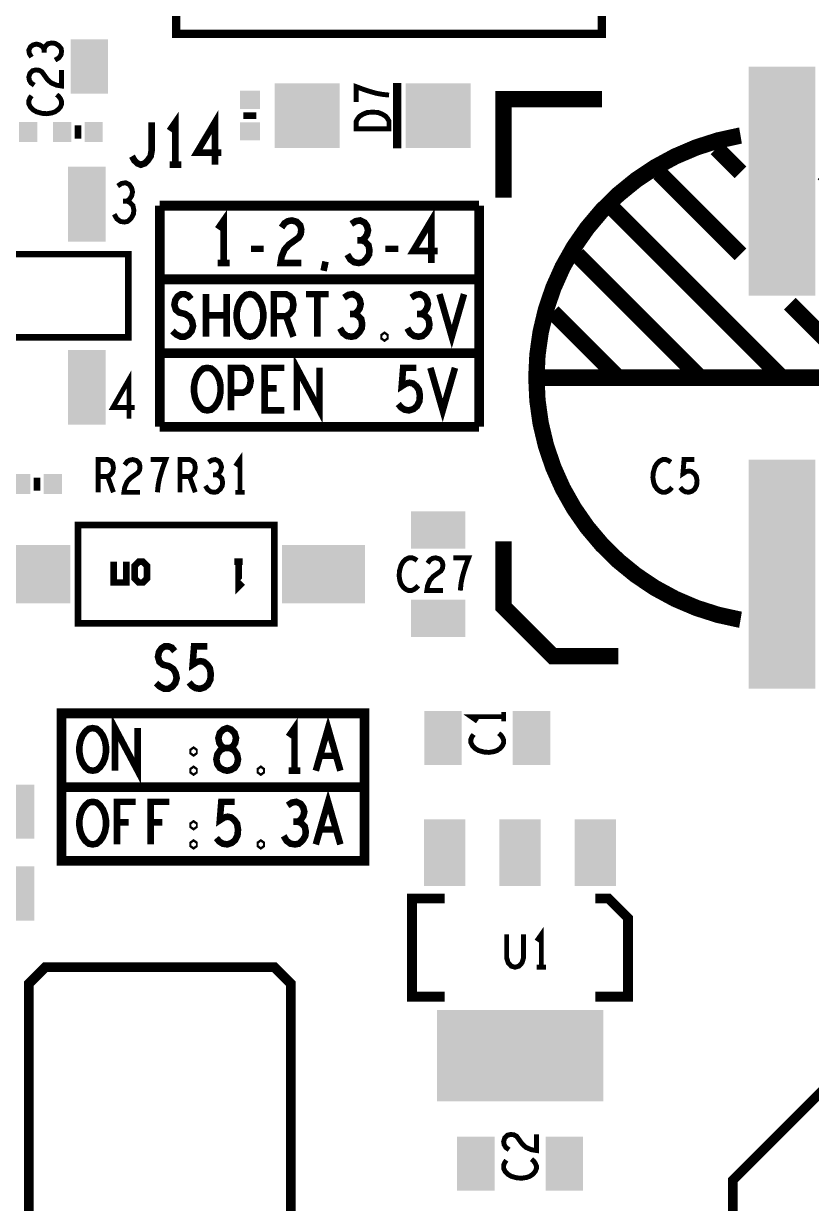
# Model space of a CAD drawing. Extents: x -15 to 124, y -144 to 129.
# Drawn here: x 57.84 to 81.9, y 36.79 to 72.81 of the extents above; entities that cross this region are included whole.
import ezdxf

# ---------------------------------------------------------------- set-up
doc = ezdxf.new("R2010")
doc.units = 0
doc.layers.get('0').update_dxf_attribs({"linetype": 'CONTINUOUS'})
for name, color, linetype in [('BOARD_ART', 7, 'CONTINUOUS'), ('PASTETOP_ART', 6, 'CONTINUOUS'), ('SILK_TOP_ART', 1, 'CONTINUOUS')]:
    doc.layers.add(name, color=color, linetype=linetype)

# ---------------------------------------------------------------- blocks, each defined once
blk = doc.blocks.new('RECTANGLE_66')
blk.add_solid([(2.54, 1.397), (2.54, -1.397), (-2.54, 1.397), (-2.54, -1.397)])
blk = doc.blocks.new('RECTANGLE_46')
blk.add_solid([(0.635, 1.016), (0.635, -1.016), (-0.635, 1.016), (-0.635, -1.016)])
blk = doc.blocks.new('RECTANGLE_62')
blk.add_solid([(1.016, 3.4925), (1.016, -3.4925), (-1.016, 3.4925), (-1.016, -3.4925)])
blk = doc.blocks.new('RECTANGLE_44')
blk.add_solid([(0.8255, 0.5715), (0.8255, -0.5715), (-0.8255, 0.5715), (-0.8255, -0.5715)])
blk = doc.blocks.new('RECTANGLE_47')
blk.add_solid([(0.5715, 0.8255), (0.5715, -0.8255), (-0.5715, 0.8255), (-0.5715, -0.8255)])
blk = doc.blocks.new('RECTANGLE_73')
blk.add_solid([(0.3048, 0.2794), (0.3048, -0.2794), (-0.3048, 0.2794), (-0.3048, -0.2794)])
blk = doc.blocks.new('RECTANGLE_74')
blk.add_solid([(0.2794, 0.3048), (0.2794, -0.3048), (-0.2794, 0.3048), (-0.2794, -0.3048)])
blk = doc.blocks.new('RECTANGLE_63')
blk.add_solid([(1.27, 0.889), (1.27, -0.889), (-1.27, 0.889), (-1.27, -0.889)])
blk = doc.blocks.new('RECTANGLE_56')
blk.add_solid([(0.5715, 1.143), (0.5715, -1.143), (-0.5715, 1.143), (-0.5715, -1.143)])
blk = doc.blocks.new('SQUARE_72')
blk.add_solid([(0.9906, 0.9906), (0.9906, -0.9906), (-0.9906, 0.9906), (-0.9906, -0.9906)])

msp = doc.modelspace()

# ---------------------------------------------------------------- linework, layer by layer
at = {"layer": 'BOARD_ART', "const_width": 0.3}
msp.add_lwpolyline([(58.5, 44), (58, 43.5), (58, 36.5), (58.5, 36), (65.5, 36), (66, 36.5), (66, 43.5), (65.5, 44), (58.5, 44)], dxfattribs=at)
at = {"layer": 'SILK_TOP_ART'}
for points, const_width in [([(62.5, 72.5), (62.5, 101.5), (75.5, 101.5), (75.5, 72.5), (62.5, 72.5)], 0.254), ([(58.4667, 72.0317), (58.4167, 72.1017), (58.3334, 72.16), (58.2333, 72.1833), (58.1333, 72.16), (58.05, 72.1017), (58, 71.9967), (58.0167, 71.8917), (58.0833, 71.7867)], 0.15), ([(58.8, 71.6933), (58.9167, 71.7633), (58.9833, 71.8567), (59, 71.9617), (58.9833, 72.055), (58.9, 72.1483), (58.8, 72.2067), (58.7, 72.2183), (58.5834, 72.195), (58.5, 72.1133), (58.4667, 72.0317), (58.4667, 71.9267)], 0.15), ([(58.1667, 70.9283), (58.0667, 70.9983), (58.0167, 71.08), (58, 71.1733), (58.0333, 71.29), (58.1167, 71.3717), (58.2167, 71.395), (58.3167, 71.3833), (58.4, 71.3367), (58.5667, 71.1033), (58.6833, 70.9983), (58.85, 70.9283), (59, 70.905), (59, 71.395)], 0.15), ([(69, 70.6267), (68.7833, 70.65), (68.6, 70.685), (68.4333, 70.7317), (68.25, 70.79), (68, 70.8833), (68, 70.4167)], 0.15), ([(69.25, 71), (69.25, 69)], 0.25), ([(58.0833, 70.6067), (58.0333, 70.5367), (58, 70.455), (58, 70.3617), (58.05, 70.2567), (58.1333, 70.175), (58.2333, 70.1167), (58.4, 70.07), (58.55, 70.0583), (58.7, 70.0817), (58.8, 70.1167), (58.9, 70.1867), (58.9667, 70.2683), (59, 70.35), (59, 70.4317), (58.9667, 70.5133), (58.9167, 70.5833), (58.85, 70.6417)], 0.15), ([(72.5, 67.5), (72.5, 70.5), (75.5, 70.5)], 0.5), ([(61.15, 68.76), (61.225, 68.63), (61.315, 68.5433), (61.42, 68.5), (61.54, 68.5433), (61.63, 68.63), (61.72, 68.76), (61.75, 68.9333), (61.75, 69.8)], 0.2), ([(62.477, 68.5), (62.477, 69.8), (62.297, 69.54)], 0.2), ([(63.684, 68.5), (63.684, 69.8), (63.129, 68.8683), (63.879, 68.8683)], 0.2), ([(64.95, 70), (64.55, 70)], 0.2032), ([(69, 69.5933), (68, 69.5933), (68, 69.8267), (68.05, 69.92), (68.1167, 69.99), (68.2167, 70.0483), (68.3334, 70.095), (68.5, 70.1067), (68.6667, 70.095), (68.7833, 70.0483), (68.8834, 69.99), (68.95, 69.92), (69, 69.8267), (69, 69.5933)], 0.15), ([(59.5, 69.7), (59.5, 69.3)], 0.2032), ([(79.7341, 68.2659), (79, 69)], 0.5), ([(62.297, 68.5), (62.657, 68.5)], 0.2), ([(73.5, 62), (88.5, 62), (82.2659, 68.2341)], 0.5), ([(79.7341, 65.7659), (77.25, 68.25)], 0.5), ([(60.9933, 67.39), (61.0733, 67.45), (61.14, 67.55), (61.1667, 67.67), (61.14, 67.79), (61.0733, 67.89), (60.9533, 67.95), (60.8333, 67.93), (60.7133, 67.85)], 0.15), ([(60.6067, 66.99), (60.6867, 66.85), (60.7933, 66.77), (60.9133, 66.75), (61.02, 66.77), (61.1267, 66.87), (61.1933, 66.99), (61.2067, 67.11), (61.18, 67.25), (61.0867, 67.35), (60.9933, 67.39), (60.8733, 67.39)], 0.15), ([(62, 67.25), (62, 60.5)], 0.3), ([(62, 67.25), (71.75, 67.25)], 0.3), ([(71.75, 67.25), (71.75, 60.5)], 0.3), ([(81.5, 62), (81, 62), (75.75, 67.25)], 0.5), ([(63.95, 65.5), (63.95, 66.8), (63.77, 66.54)], 0.2), ([(70.292, 65.5), (70.292, 66.8), (69.737, 65.8683), (70.487, 65.8683)], 0.2), ([(65.719, 66.5833), (65.809, 66.7133), (65.914, 66.7783), (66.034, 66.8), (66.184, 66.7567), (66.289, 66.6483), (66.319, 66.5184), (66.304, 66.3883), (66.244, 66.28), (65.944, 66.0633), (65.809, 65.9117), (65.719, 65.695), (65.689, 65.5), (66.319, 65.5)], 0.2), ([(68.163, 66.1933), (68.253, 66.2583), (68.328, 66.3666), (68.358, 66.4967), (68.328, 66.6267), (68.253, 66.735), (68.118, 66.8), (67.983, 66.7783), (67.848, 66.6917)], 0.2), ([(67.728, 65.76), (67.818, 65.6083), (67.938, 65.5217), (68.073, 65.5), (68.193, 65.5217), (68.313, 65.63), (68.388, 65.76), (68.403, 65.89), (68.373, 66.0416), (68.268, 66.15), (68.163, 66.1933), (68.028, 66.1933)], 0.2), ([(64.782, 65.9333), (65.172, 65.9333)], 0.2), ([(68.89, 65.9333), (69.28, 65.9333)], 0.2), ([(79, 62), (78.5, 62), (74.75, 65.75)], 0.5), ([(61.04, 63.23), (61.04, 65.77), (55.96, 65.77), (55.96, 63.23), (61.04, 63.23)], 0.2032), ([(63.77, 65.5), (64.13, 65.5)], 0.2), ([(67.001, 65.2617), (67.061, 65.5433)], 0.2), ([(62, 65), (71.75, 65)], 0.3), ([(62.385, 63.4233), (62.505, 63.315), (62.64, 63.25), (62.76, 63.25), (62.88, 63.315), (62.97, 63.4233), (63.015, 63.575), (62.985, 63.7266), (62.91, 63.8567), (62.775, 63.9433), (62.595, 63.9867), (62.49, 64.0733), (62.445, 64.225), (62.475, 64.3767), (62.55, 64.485), (62.655, 64.55), (62.76, 64.55), (62.865, 64.5067), (62.955, 64.3983)], 0.2), ([(63.412, 63.25), (63.412, 64.55)], 0.2), ([(64.042, 64.55), (64.042, 63.25)], 0.2), ([(64.754, 63.25), (64.634, 63.2717), (64.529, 63.3583), (64.439, 63.4883), (64.379, 63.64), (64.349, 63.8133), (64.349, 63.9867), (64.379, 64.16), (64.439, 64.3117), (64.529, 64.4417), (64.634, 64.5283), (64.754, 64.55), (64.874, 64.5283), (64.979, 64.4417), (65.069, 64.3117), (65.129, 64.16), (65.159, 63.9867), (65.159, 63.8133), (65.129, 63.64), (65.069, 63.4883), (64.979, 63.3583), (64.874, 63.2717), (64.754, 63.25)], 0.2), ([(65.481, 63.25), (65.481, 64.55), (65.856, 64.55), (65.976, 64.485), (66.051, 64.3983), (66.081, 64.225), (66.051, 64.0517), (65.961, 63.9433), (65.856, 63.8783), (65.481, 63.8783)], 0.2), ([(66.463, 64.55), (67.153, 64.55)], 0.2), ([(66.808, 64.55), (66.808, 63.25)], 0.2), ([(67.94, 63.9433), (68.03, 64.0083), (68.105, 64.1166), (68.135, 64.2467), (68.105, 64.3767), (68.03, 64.485), (67.895, 64.55), (67.76, 64.5283), (67.625, 64.4417)], 0.2), ([(69.994, 63.9433), (70.084, 64.0083), (70.159, 64.1166), (70.189, 64.2467), (70.159, 64.3767), (70.084, 64.485), (69.949, 64.55), (69.814, 64.5283), (69.679, 64.4417)], 0.2), ([(70.541, 64.55), (70.916, 63.25), (71.291, 64.55)], 0.2), ([(83.5, 62), (81.2424, 64.2576)], 0.5), ([(76, 62), (74, 64)], 0.5), ([(64.042, 63.9), (63.412, 63.9)], 0.2), ([(65.856, 63.8783), (66.081, 63.25)], 0.2), ([(67.505, 63.51), (67.595, 63.3583), (67.715, 63.2717), (67.85, 63.25), (67.97, 63.2717), (68.09, 63.38), (68.165, 63.51), (68.18, 63.64), (68.15, 63.7916), (68.045, 63.9), (67.94, 63.9433), (67.805, 63.9433)], 0.2), ([(69.559, 63.51), (69.649, 63.3583), (69.769, 63.2717), (69.904, 63.25), (70.024, 63.2717), (70.144, 63.38), (70.219, 63.51), (70.234, 63.64), (70.204, 63.7916), (70.099, 63.9), (69.994, 63.9433), (69.859, 63.9433)], 0.2), ([(68.862, 63.2067), (68.832, 63.2283), (68.832, 63.2717), (68.862, 63.2933), (68.892, 63.2717), (68.892, 63.2283), (68.862, 63.2067)], 0.2), ([(62, 62.75), (71.75, 62.75)], 0.3), ([(66.186, 61), (66.186, 62.3), (66.876, 61), (66.876, 62.3)], 0.2), ([(63.45, 61), (63.33, 61.0217), (63.225, 61.1083), (63.135, 61.2383), (63.075, 61.39), (63.045, 61.5633), (63.045, 61.7367), (63.075, 61.91), (63.135, 62.0617), (63.225, 62.1917), (63.33, 62.2783), (63.45, 62.3), (63.57, 62.2783), (63.675, 62.1917), (63.765, 62.0617), (63.825, 61.91), (63.855, 61.7367), (63.855, 61.5633), (63.825, 61.39), (63.765, 61.2383), (63.675, 61.1083), (63.57, 61.0217), (63.45, 61)], 0.2), ([(64.177, 61), (64.177, 62.3), (64.537, 62.3), (64.657, 62.235), (64.747, 62.0833), (64.777, 61.91), (64.747, 61.7367), (64.672, 61.6067), (64.537, 61.5416), (64.177, 61.5416)], 0.2), ([(65.804, 61), (65.204, 61), (65.204, 62.3), (65.804, 62.3)], 0.2), ([(69.282, 61.195), (69.372, 61.0866), (69.477, 61.0217), (69.612, 61), (69.747, 61.0433), (69.852, 61.13), (69.927, 61.2816), (69.942, 61.455), (69.912, 61.6283), (69.837, 61.7367), (69.732, 61.8233), (69.627, 61.845), (69.522, 61.8233), (69.387, 61.7367), (69.432, 62.3), (69.837, 62.3)], 0.2), ([(70.264, 62.3), (70.639, 61), (71.014, 62.3)], 0.2), ([(61.06, 60.75), (61.06, 61.95), (60.5667, 61.09), (61.2333, 61.09)], 0.15), ([(65.564, 61.6717), (65.204, 61.6717)], 0.2), ([(62, 60.5), (71.75, 60.5)], 0.3), ([(60.1167, 58.5), (60.1167, 59.5), (60.4083, 59.5), (60.5017, 59.45), (60.56, 59.3833), (60.5833, 59.25), (60.56, 59.1167), (60.49, 59.0333), (60.4083, 58.9833), (60.1167, 58.9833)], 0.15), ([(60.9283, 59.3333), (60.9983, 59.4333), (61.08, 59.4833), (61.1733, 59.5), (61.29, 59.4667), (61.3717, 59.3833), (61.395, 59.2833), (61.3833, 59.1833), (61.3367, 59.1), (61.1033, 58.9333), (60.9983, 58.8167), (60.9283, 58.65), (60.905, 58.5), (61.395, 58.5)], 0.15), ([(61.9267, 58.5), (61.95, 58.7167), (61.985, 58.9), (62.0317, 59.0667), (62.09, 59.25), (62.1833, 59.5), (61.7167, 59.5)], 0.15), ([(62.6167, 58.5), (62.6167, 59.5), (62.9083, 59.5), (63.0017, 59.45), (63.06, 59.3833), (63.0833, 59.25), (63.06, 59.1167), (62.99, 59.0333), (62.9083, 58.9833), (62.6167, 58.9833)], 0.15), ([(63.7317, 59.0333), (63.8017, 59.0833), (63.86, 59.1666), (63.8833, 59.2667), (63.86, 59.3667), (63.8017, 59.45), (63.6967, 59.5), (63.5917, 59.4833), (63.4867, 59.4167)], 0.15), ([(64.45, 58.5), (64.45, 59.5), (64.31, 59.3)], 0.15), ([(77.6067, 59.4167), (77.5367, 59.4667), (77.455, 59.5), (77.3617, 59.5), (77.2567, 59.45), (77.175, 59.3667), (77.1167, 59.2667), (77.07, 59.1), (77.0583, 58.95), (77.0817, 58.8), (77.1167, 58.7), (77.1867, 58.6), (77.2683, 58.5333), (77.35, 58.5), (77.4317, 58.5), (77.5133, 58.5333), (77.5833, 58.5833), (77.6417, 58.65)], 0.15), ([(77.8933, 58.65), (77.9633, 58.5667), (78.045, 58.5167), (78.15, 58.5), (78.255, 58.5333), (78.3367, 58.6), (78.395, 58.7167), (78.4067, 58.85), (78.3833, 58.9833), (78.325, 59.0667), (78.2433, 59.1333), (78.1617, 59.15), (78.08, 59.1333), (77.975, 59.0667), (78.01, 59.5), (78.325, 59.5)], 0.15), ([(63.3933, 58.7), (63.4633, 58.5833), (63.5567, 58.5167), (63.6617, 58.5), (63.755, 58.5167), (63.8483, 58.6), (63.9067, 58.7), (63.9183, 58.8), (63.895, 58.9166), (63.8133, 59), (63.7317, 59.0333), (63.6267, 59.0333)], 0.15), ([(58.25, 58.55), (58.25, 58.95)], 0.2032), ([(60.4083, 58.9833), (60.5833, 58.5)], 0.15), ([(62.9083, 58.9833), (63.0833, 58.5)], 0.15), ([(64.31, 58.5), (64.59, 58.5)], 0.15), ([(65.5, 54.5), (65.5, 57.5), (59.5, 57.5), (59.5, 54.5), (65.5, 54.5)], 0.203), ([(72.5, 57), (72.5, 55), (74, 53.5), (76, 53.5)], 0.5), ([(69.8567, 56.4167), (69.7867, 56.4667), (69.705, 56.5), (69.6117, 56.5), (69.5067, 56.45), (69.425, 56.3667), (69.3667, 56.2667), (69.32, 56.1), (69.3083, 55.95), (69.3317, 55.8), (69.3667, 55.7), (69.4367, 55.6), (69.5183, 55.5333), (69.6, 55.5), (69.6817, 55.5), (69.7633, 55.5333), (69.8333, 55.5833), (69.8917, 55.65)], 0.15), ([(70.1783, 56.3333), (70.2483, 56.4333), (70.33, 56.4833), (70.4233, 56.5), (70.54, 56.4667), (70.6217, 56.3833), (70.645, 56.2833), (70.6333, 56.1833), (70.5867, 56.1), (70.3533, 55.9333), (70.2483, 55.8167), (70.1783, 55.65), (70.155, 55.5), (70.645, 55.5)], 0.15), ([(71.1767, 55.5), (71.2, 55.7167), (71.235, 55.9), (71.2817, 56.0667), (71.34, 56.25), (71.4333, 56.5), (70.9667, 56.5)], 0.15), ([(60.976, 56.381), (60.976, 55.746), (60.595, 55.746), (60.595, 56.381)], 0.203), ([(61.611, 55.873), (61.611, 56.254), (61.484, 56.381), (61.357, 56.381), (61.23, 56.254), (61.23, 55.873), (61.357, 55.746), (61.484, 55.746), (61.611, 55.873)], 0.203), ([(64.532, 56.381), (64.278, 56.381)], 0.203), ([(64.532, 55.746), (64.405, 55.619), (64.405, 56.381)], 0.203), ([(61.885, 52.6733), (62.005, 52.565), (62.14, 52.5), (62.26, 52.5), (62.38, 52.565), (62.47, 52.6733), (62.515, 52.825), (62.485, 52.9766), (62.41, 53.1067), (62.275, 53.1933), (62.095, 53.2367), (61.99, 53.3233), (61.945, 53.475), (61.975, 53.6267), (62.05, 53.735), (62.155, 53.8), (62.26, 53.8), (62.365, 53.7567), (62.455, 53.6483)], 0.2), ([(62.897, 52.695), (62.987, 52.5866), (63.092, 52.5217), (63.227, 52.5), (63.362, 52.5433), (63.467, 52.63), (63.542, 52.7816), (63.557, 52.955), (63.527, 53.1283), (63.452, 53.2367), (63.347, 53.3233), (63.242, 53.345), (63.137, 53.3233), (63.002, 53.2367), (63.047, 53.8), (63.452, 53.8)], 0.2), ([(59, 51.75), (59, 47.25), (68.25, 47.25), (68.25, 51.75), (59, 51.75)], 0.3), ([(60.632, 50), (60.632, 51.3), (61.322, 50), (61.322, 51.3)], 0.2), ([(66.112, 50), (66.112, 51.3), (65.932, 51.04)], 0.2), ([(66.764, 50), (67.139, 51.3), (67.514, 50)], 0.2), ([(72.5, 51.65), (71.5, 51.65), (71.7, 51.51)], 0.15), ([(72.5, 51.51), (72.5, 51.79)], 0.15), ([(59.95, 50), (59.83, 50.0217), (59.725, 50.1083), (59.635, 50.2383), (59.575, 50.39), (59.545, 50.5633), (59.545, 50.7367), (59.575, 50.91), (59.635, 51.0617), (59.725, 51.1917), (59.83, 51.2783), (59.95, 51.3), (60.07, 51.2783), (60.175, 51.1917), (60.265, 51.0617), (60.325, 50.91), (60.355, 50.7367), (60.355, 50.5633), (60.325, 50.39), (60.265, 50.2383), (60.175, 50.1083), (60.07, 50.0217), (59.95, 50)], 0.2), ([(64.058, 50), (64.163, 50.0217), (64.283, 50.0866), (64.358, 50.195), (64.388, 50.3467), (64.358, 50.4983), (64.268, 50.6283), (64.133, 50.6933), (63.983, 50.6933), (63.893, 50.7367), (63.818, 50.845), (63.788, 50.9967), (63.833, 51.1483), (63.938, 51.2567), (64.058, 51.3), (64.178, 51.2567), (64.283, 51.1483), (64.328, 50.9967), (64.298, 50.845), (64.223, 50.7367), (64.133, 50.6933), (63.983, 50.6933), (63.848, 50.6283), (63.758, 50.4983), (63.728, 50.3467), (63.758, 50.195), (63.833, 50.0866), (63.953, 50.0217), (64.058, 50)], 0.2), ([(71.5833, 51.1067), (71.5333, 51.0367), (71.5, 50.955), (71.5, 50.8617), (71.55, 50.7567), (71.6333, 50.675), (71.7333, 50.6167), (71.9, 50.57), (72.05, 50.5583), (72.2, 50.5817), (72.3, 50.6167), (72.4, 50.6867), (72.4667, 50.7683), (72.5, 50.85), (72.5, 50.9317), (72.4667, 51.0133), (72.4167, 51.0833), (72.35, 51.1417)], 0.15), ([(63.031, 50.5416), (63.001, 50.5633), (63.001, 50.6067), (63.031, 50.6283), (63.061, 50.6067), (63.061, 50.5633), (63.031, 50.5416)], 0.2), ([(67.379, 50.455), (66.899, 50.455)], 0.2), ([(63.031, 49.9567), (63.001, 49.9783), (63.001, 50.0217), (63.031, 50.0433), (63.061, 50.0217), (63.061, 49.9783), (63.031, 49.9567)], 0.2), ([(65.085, 49.9567), (65.055, 49.9783), (65.055, 50.0217), (65.085, 50.0433), (65.115, 50.0217), (65.115, 49.9783), (65.085, 49.9567)], 0.2), ([(65.932, 50), (66.292, 50)], 0.2), ([(59, 49.5), (68.25, 49.5)], 0.3), ([(66.764, 47.75), (67.139, 49.05), (67.514, 47.75)], 0.2), ([(59.95, 47.75), (59.83, 47.7717), (59.725, 47.8583), (59.635, 47.9883), (59.575, 48.14), (59.545, 48.3133), (59.545, 48.4867), (59.575, 48.66), (59.635, 48.8117), (59.725, 48.9417), (59.83, 49.0283), (59.95, 49.05), (60.07, 49.0283), (60.175, 48.9417), (60.265, 48.8117), (60.325, 48.66), (60.355, 48.4867), (60.355, 48.3133), (60.325, 48.14), (60.265, 47.9883), (60.175, 47.8583), (60.07, 47.7717), (59.95, 47.75)], 0.2), ([(60.692, 47.75), (60.692, 49.05), (61.262, 49.05)], 0.2), ([(61.719, 47.75), (61.719, 49.05), (62.289, 49.05)], 0.2), ([(63.728, 47.945), (63.818, 47.8366), (63.923, 47.7717), (64.058, 47.75), (64.193, 47.7933), (64.298, 47.88), (64.373, 48.0316), (64.388, 48.205), (64.358, 48.3783), (64.283, 48.4867), (64.178, 48.5733), (64.073, 48.595), (63.968, 48.5733), (63.833, 48.4867), (63.878, 49.05), (64.283, 49.05)], 0.2), ([(66.217, 48.4433), (66.307, 48.5083), (66.382, 48.6166), (66.412, 48.7467), (66.382, 48.8767), (66.307, 48.985), (66.172, 49.05), (66.037, 49.0283), (65.902, 48.9417)], 0.2), ([(61.052, 48.4217), (60.692, 48.4217)], 0.2), ([(62.079, 48.4217), (61.719, 48.4217)], 0.2), ([(63.031, 48.2916), (63.001, 48.3133), (63.001, 48.3567), (63.031, 48.3783), (63.061, 48.3567), (63.061, 48.3133), (63.031, 48.2916)], 0.2), ([(65.782, 48.01), (65.872, 47.8583), (65.992, 47.7717), (66.127, 47.75), (66.247, 47.7717), (66.367, 47.88), (66.442, 48.01), (66.457, 48.14), (66.427, 48.2916), (66.322, 48.4), (66.217, 48.4433), (66.082, 48.4433)], 0.2), ([(67.379, 48.205), (66.899, 48.205)], 0.2), ([(63.031, 47.7067), (63.001, 47.7283), (63.001, 47.7717), (63.031, 47.7933), (63.061, 47.7717), (63.061, 47.7283), (63.031, 47.7067)], 0.2), ([(65.085, 47.7067), (65.055, 47.7283), (65.055, 47.7717), (65.085, 47.7933), (65.115, 47.7717), (65.115, 47.7283), (65.085, 47.7067)], 0.2), ([(70.7, 46.1), (69.7, 46.1), (69.7, 43.1), (70.7, 43.1)], 0.3), ([(75.3, 43.1), (76.3, 43.1), (76.3, 45.5), (75.7, 46.1), (75.3, 46.1)], 0.3), ([(72.5933, 45), (72.5933, 44.2833), (72.64, 44.1333), (72.7333, 44.0333), (72.85, 44), (72.9667, 44.0333), (73.06, 44.1333), (73.1067, 44.2833), (73.1067, 45)], 0.15), ([(73.65, 44), (73.65, 45), (73.51, 44.8)], 0.15), ([(93, 44.5), (99.5, 44.5), (106.5, 37.5), (106.5, 24.5), (99.5, 17.5), (86.5, 17.5), (79.5, 24.5), (79.5, 37.5), (86.5, 44.5), (93, 44.5)], 0.3), ([(73.51, 44), (73.79, 44)], 0.15), ([(72.6667, 38.4283), (72.5667, 38.4983), (72.5167, 38.58), (72.5, 38.6733), (72.5333, 38.79), (72.6167, 38.8717), (72.7167, 38.895), (72.8167, 38.8833), (72.9, 38.8367), (73.0667, 38.6033), (73.1833, 38.4983), (73.35, 38.4283), (73.5, 38.405), (73.5, 38.895)], 0.15), ([(72.5833, 38.1067), (72.5333, 38.0367), (72.5, 37.955), (72.5, 37.8617), (72.55, 37.7567), (72.6333, 37.675), (72.7333, 37.6167), (72.9, 37.57), (73.05, 37.5583), (73.2, 37.5817), (73.3, 37.6167), (73.4, 37.6867), (73.4667, 37.7683), (73.5, 37.85), (73.5, 37.9317), (73.4667, 38.0133), (73.4167, 38.0833), (73.35, 38.1417)], 0.15)]:
    msp.add_lwpolyline(points, dxfattribs=dict(at, const_width=const_width))
at = {"layer": 'SILK_TOP_ART', "const_width": 0.5}
for points in [[(79.7341, 69.3924, 0.3653676), (73.5, 62)], [(73.5, 62, 0.3653675), (79.7341, 54.6076)]]:
    msp.add_lwpolyline(points, format="xyb", dxfattribs=at)

# ---------------------------------------------------------------- block references
at = {"layer": 'PASTETOP_ART'}
for name, p in [('RECTANGLE_47', (59.85, 71.5)), ('RECTANGLE_62', (81, 68)), ('SQUARE_72', (66.5, 70)), ('SQUARE_72', (70.5, 70)), ('RECTANGLE_73', (64.75, 70.48)), ('RECTANGLE_74', (57.98, 69.5)), ('RECTANGLE_74', (59.02, 69.5)), ('RECTANGLE_74', (59.98, 69.5)), ('RECTANGLE_73', (64.75, 69.52)), ('RECTANGLE_56', (59.77, 67.294)), ('RECTANGLE_56', (59.77, 61.706)), ('RECTANGLE_62', (81, 56)), ('RECTANGLE_74', (57.77, 58.75)), ('RECTANGLE_74', (58.73, 58.75)), ('RECTANGLE_44', (70.5, 57.35)), ('RECTANGLE_63', (58, 56)), ('RECTANGLE_63', (67, 56)), ('RECTANGLE_44', (70.5, 54.65)), ('RECTANGLE_47', (70.65, 51)), ('RECTANGLE_47', (73.35, 51)), ('RECTANGLE_47', (57.6, 48.75)), ('RECTANGLE_46', (70.7, 47.5)), ('RECTANGLE_46', (73, 47.5)), ('RECTANGLE_46', (75.3, 47.5)), ('RECTANGLE_47', (57.6, 46.25)), ('RECTANGLE_66', (73, 41.3)), ('RECTANGLE_47', (71.65, 38)), ('RECTANGLE_47', (74.35, 38))]:
    msp.add_blockref(name, p, dxfattribs=at)

doc.saveas('drawing.dxf')
